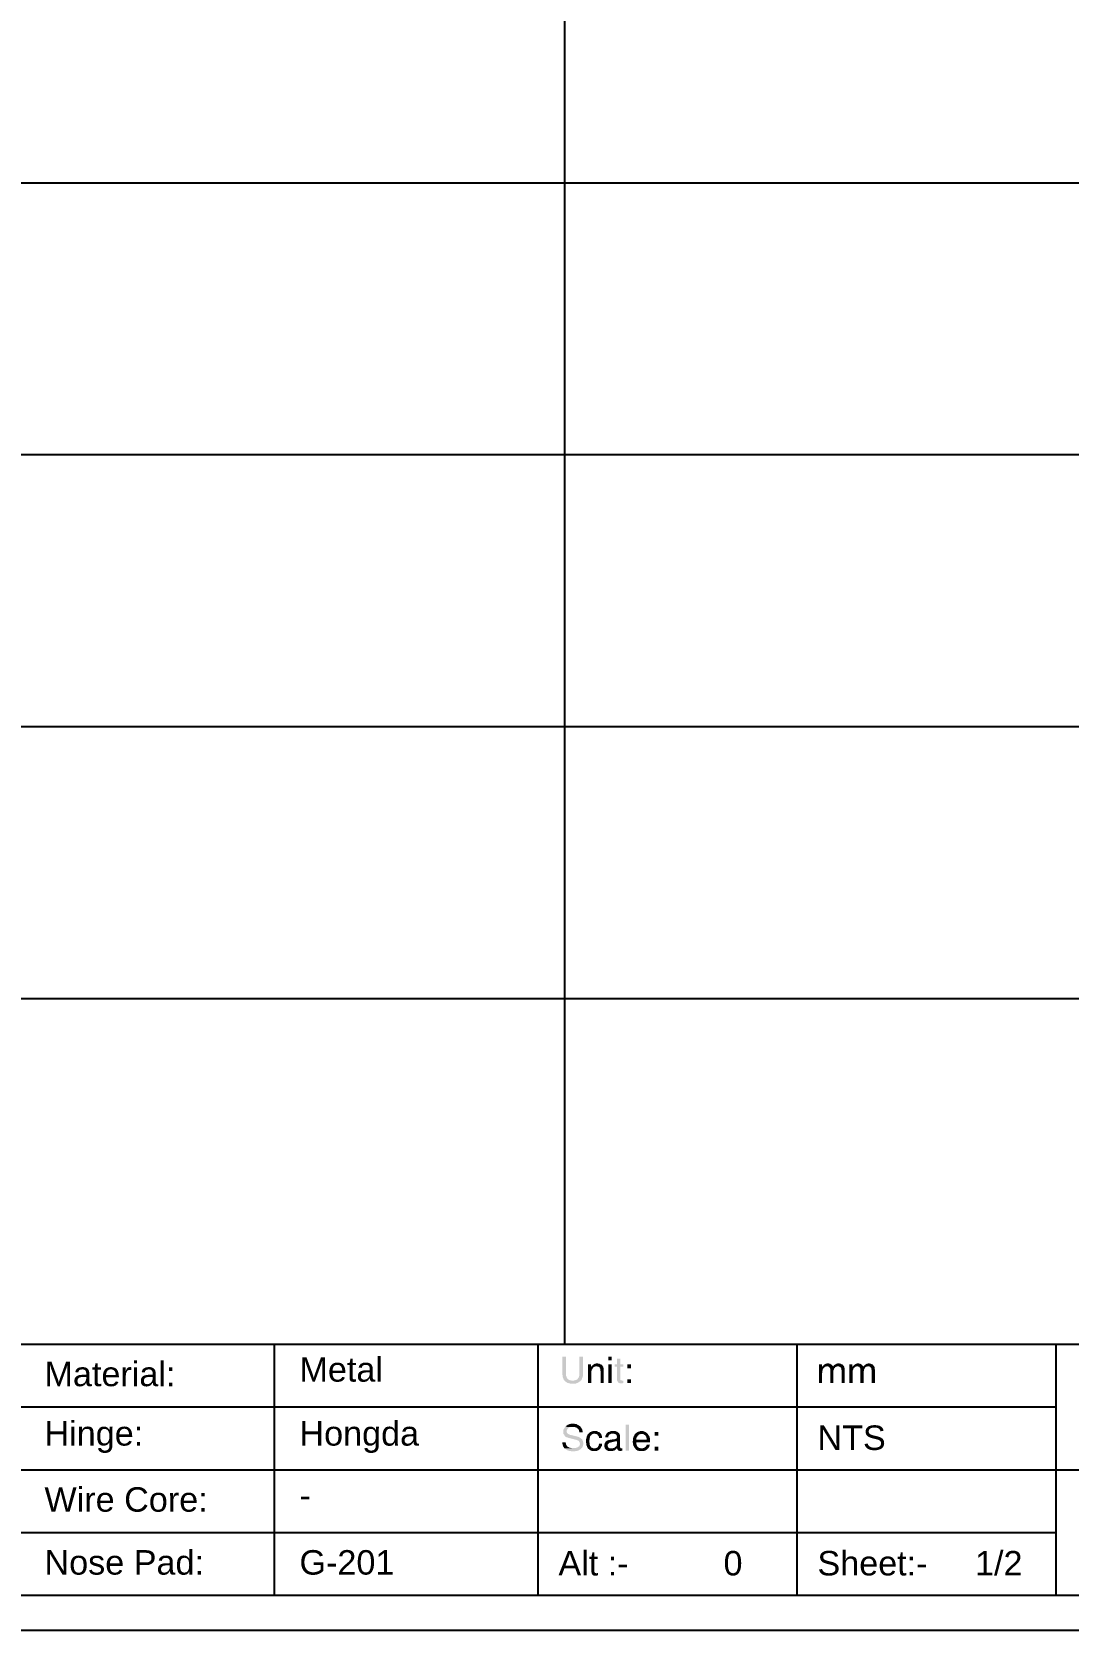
# Model space of a CAD drawing. Header units: inches. Extents: x 3613 to 8393, y -2205 to -794.
# Drawn here: x 4267 to 4394.1, y -1185.6 to -989.7 of the extents above; entities that cross this region are included whole.
import ezdxf

# ---------------------------------------------------------------- set-up
doc = ezdxf.new("R2010")
doc.units = ezdxf.units.IN
doc.header["$MEASUREMENT"] = 0
doc.styles.get("Standard").update_dxf_attribs({"font": 'arial.ttf'})

msp = doc.modelspace()

# ---------------------------------------------------------------- hatches: boundary and pattern name
at = {"transparency": 33554559}
for points in [[(4332.51, -1152.141), (4332.059, -1152.141), (4332.059, -1154.352), (4332.104, -1154.443), (4332.104, -1154.623), (4332.149, -1154.713), (4332.194, -1154.804), (4332.194, -1154.894), (4332.239, -1154.939), (4332.285, -1154.984), (4332.33, -1155.074), (4333.323, -1155.074), (4333.232, -1155.074), (4333.142, -1155.029), (4332.962, -1155.029), (4332.916, -1154.984), (4332.826, -1154.939), (4332.781, -1154.894), (4332.736, -1154.849), (4332.691, -1154.804), (4332.646, -1154.758), (4332.6, -1154.668), (4332.6, -1154.623), (4332.555, -1154.533), (4332.51, -1154.443), (4332.51, -1154.172)], [(4334.586, -1152.141), (4334.135, -1152.141), (4334.135, -1154.172), (4334.135, -1154.488), (4334.09, -1154.578), (4334.09, -1154.623), (4334.045, -1154.713), (4334, -1154.758), (4333.954, -1154.849), (4333.909, -1154.894), (4333.819, -1154.939), (4333.774, -1154.984), (4333.684, -1154.984), (4333.593, -1155.029), (4333.503, -1155.029), (4333.413, -1155.074), (4332.33, -1155.074), (4332.375, -1155.12), (4332.42, -1155.165), (4332.51, -1155.21), (4332.555, -1155.255), (4332.646, -1155.3), (4332.691, -1155.345), (4332.781, -1155.345), (4332.871, -1155.39), (4332.962, -1155.39), (4333.052, -1155.435), (4333.684, -1155.435), (4333.774, -1155.39), (4333.864, -1155.345), (4333.909, -1155.345), (4334, -1155.3), (4334.045, -1155.255), (4334.135, -1155.21), (4334.18, -1155.165), (4334.27, -1155.12), (4334.27, -1155.074), (4334.361, -1155.029), (4334.406, -1154.939), (4334.451, -1154.894), (4334.451, -1154.804), (4334.496, -1154.713), (4334.541, -1154.668), (4334.541, -1154.578), (4334.586, -1154.488), (4334.586, -1154.172)], [(4338.107, -1152.592), (4338.107, -1152.141), (4337.7, -1152.141), (4337.7, -1152.592)], [(4335.579, -1153.043), (4335.218, -1153.043), (4335.218, -1155.345), (4335.624, -1155.345), (4335.624, -1154.127), (4335.624, -1153.901), (4335.669, -1153.811), (4335.669, -1153.72), (4335.715, -1153.675), (4335.76, -1153.585), (4335.805, -1153.54), (4335.805, -1153.54), (4335.85, -1153.45), (4335.895, -1153.405), (4335.579, -1153.359)], [(4336.301, -1152.953), (4336.211, -1152.953), (4336.121, -1152.998), (4336.031, -1152.998), (4335.94, -1153.043), (4335.895, -1153.089), (4335.805, -1153.134), (4335.76, -1153.179), (4335.669, -1153.269), (4335.579, -1153.359), (4335.895, -1153.405), (4335.985, -1153.359), (4336.076, -1153.359), (4336.121, -1153.314), (4337.023, -1153.314), (4336.978, -1153.224), (4336.933, -1153.179), (4336.888, -1153.134), (4336.843, -1153.089), (4336.753, -1153.043), (4336.662, -1153.043), (4336.617, -1152.998), (4336.527, -1152.998), (4336.437, -1152.953)], [(4337.023, -1153.314), (4336.211, -1153.314), (4336.301, -1153.314), (4336.392, -1153.359), (4336.482, -1153.359), (4336.572, -1153.405), (4336.617, -1153.45), (4336.617, -1153.495), (4336.662, -1153.54), (4336.707, -1153.585), (4336.707, -1153.811), (4336.753, -1153.901), (4336.753, -1155.345), (4337.114, -1155.345), (4337.114, -1153.54), (4337.069, -1153.45), (4337.069, -1153.359)], [(4338.107, -1155.345), (4338.107, -1153.043), (4337.7, -1153.043), (4337.7, -1155.345)], [(4339.19, -1152.366), (4338.784, -1152.366), (4338.784, -1153.043), (4338.468, -1153.043), (4338.468, -1153.359), (4338.784, -1153.359), (4338.784, -1155.074), (4338.829, -1155.165), (4338.874, -1155.21), (4338.874, -1155.255), (4338.919, -1155.3), (4338.964, -1155.345), (4339.054, -1155.345), (4339.145, -1155.39), (4339.415, -1155.39), (4339.551, -1155.345), (4339.551, -1155.074), (4339.415, -1155.074), (4339.325, -1155.029), (4339.235, -1155.029), (4339.19, -1154.984), (4339.19, -1153.359), (4339.551, -1153.359), (4339.551, -1153.043), (4339.19, -1153.043)], [(4340.499, -1153.54), (4340.499, -1153.043), (4340.047, -1153.043), (4340.047, -1153.54)], [(4363.922, -1153.043), (4363.561, -1153.043), (4363.561, -1155.345), (4363.922, -1155.345), (4363.922, -1154.127), (4363.967, -1154.036), (4363.967, -1153.856), (4364.012, -1153.766), (4364.012, -1153.675), (4364.058, -1153.585), (4364.103, -1153.54), (4364.148, -1153.495), (4364.238, -1153.405), (4363.922, -1153.359)], [(4364.644, -1152.953), (4364.509, -1152.953), (4364.419, -1152.998), (4364.374, -1152.998), (4364.283, -1153.043), (4364.193, -1153.089), (4364.148, -1153.134), (4364.058, -1153.224), (4364.012, -1153.269), (4363.922, -1153.359), (4364.238, -1153.405), (4364.283, -1153.359), (4364.374, -1153.359), (4364.464, -1153.314), (4364.554, -1153.314), (4365.231, -1153.269), (4365.186, -1153.224), (4365.141, -1153.134), (4365.096, -1153.134), (4365.05, -1153.089), (4364.96, -1153.043), (4364.915, -1152.998), (4364.825, -1152.998), (4364.735, -1152.953)], [(4365.231, -1153.269), (4364.554, -1153.314), (4364.599, -1153.314), (4364.689, -1153.359), (4365.276, -1153.314)], [(4365.908, -1152.953), (4365.818, -1152.953), (4365.773, -1152.998), (4365.682, -1152.998), (4365.592, -1153.043), (4365.547, -1153.089), (4365.457, -1153.134), (4365.366, -1153.179), (4365.321, -1153.269), (4365.276, -1153.314), (4364.689, -1153.359), (4364.78, -1153.359), (4364.825, -1153.45), (4364.825, -1153.45), (4364.87, -1153.495), (4364.915, -1153.585), (4364.915, -1155.345), (4365.321, -1155.345), (4365.321, -1153.811), (4365.366, -1153.72), (4365.366, -1153.63), (4365.412, -1153.585), (4365.457, -1153.495), (4365.502, -1153.495), (4365.547, -1153.405), (4365.637, -1153.359), (4365.682, -1153.359), (4365.773, -1153.314), (4365.863, -1153.314), (4366.585, -1153.269), (4366.54, -1153.224), (4366.495, -1153.179), (4366.495, -1153.134), (4366.404, -1153.089), (4366.359, -1153.043), (4366.269, -1153.043), (4366.224, -1152.998), (4366.134, -1152.998), (4366.043, -1152.953)], [(4366.585, -1153.269), (4365.863, -1153.314), (4365.998, -1153.314), (4366.043, -1153.359), (4366.134, -1153.405), (4366.179, -1153.45), (4366.224, -1153.495), (4366.269, -1153.585), (4366.269, -1153.675), (4366.314, -1153.766), (4366.314, -1155.345), (4366.675, -1155.345), (4366.675, -1153.72), (4366.675, -1153.54), (4366.63, -1153.45), (4366.63, -1153.359)], [(4367.623, -1153.043), (4367.262, -1153.043), (4367.262, -1155.345), (4367.668, -1155.345), (4367.668, -1153.856), (4367.713, -1153.766), (4367.758, -1153.675), (4367.758, -1153.585), (4367.804, -1153.54), (4367.894, -1153.495), (4367.939, -1153.405), (4367.623, -1153.359)], [(4368.345, -1152.953), (4368.21, -1152.953), (4368.165, -1152.998), (4368.074, -1152.998), (4367.984, -1153.043), (4367.939, -1153.089), (4367.849, -1153.134), (4367.758, -1153.224), (4367.713, -1153.269), (4367.623, -1153.359), (4367.939, -1153.405), (4368.029, -1153.359), (4368.074, -1153.359), (4368.165, -1153.314), (4368.255, -1153.314), (4368.932, -1153.269), (4368.887, -1153.224), (4368.842, -1153.134), (4368.842, -1153.134), (4368.751, -1153.089), (4368.706, -1153.043), (4368.616, -1152.998), (4368.526, -1152.998), (4368.435, -1152.953)], [(4368.932, -1153.269), (4368.255, -1153.314), (4368.3, -1153.314), (4368.39, -1153.359), (4368.977, -1153.314)], [(4369.654, -1152.953), (4369.564, -1152.953), (4369.473, -1152.998), (4369.383, -1152.998), (4369.293, -1153.043), (4369.248, -1153.089), (4369.158, -1153.134), (4369.112, -1153.179), (4369.022, -1153.269), (4368.977, -1153.314), (4368.39, -1153.359), (4368.481, -1153.359), (4368.526, -1153.45), (4368.526, -1153.45), (4368.571, -1153.495), (4368.616, -1153.585), (4368.616, -1155.345), (4369.022, -1155.345), (4369.022, -1153.901), (4369.067, -1153.811), (4369.067, -1153.72), (4369.112, -1153.63), (4369.158, -1153.585), (4369.158, -1153.495), (4369.203, -1153.495), (4369.248, -1153.405), (4369.338, -1153.359), (4369.428, -1153.359), (4369.473, -1153.314), (4369.564, -1153.314), (4370.286, -1153.269), (4370.241, -1153.224), (4370.196, -1153.179), (4370.196, -1153.134), (4370.15, -1153.089), (4370.06, -1153.043), (4370.015, -1153.043), (4369.925, -1152.998), (4369.835, -1152.998), (4369.744, -1152.953)], [(4370.286, -1153.269), (4369.564, -1153.314), (4369.699, -1153.314), (4369.789, -1153.359), (4369.835, -1153.405), (4369.88, -1153.45), (4369.925, -1153.495), (4369.97, -1153.585), (4369.97, -1153.675), (4370.015, -1153.766), (4370.015, -1155.345), (4370.421, -1155.345), (4370.421, -1153.72), (4370.421, -1153.72), (4370.376, -1153.63), (4370.376, -1153.45), (4370.331, -1153.359)], [(4340.499, -1155.345), (4340.499, -1154.894), (4340.047, -1154.894), (4340.047, -1155.345)], [(4332.42, -1160.716), (4332.375, -1160.761), (4332.33, -1160.851), (4332.285, -1160.942), (4332.239, -1160.987), (4332.194, -1161.077), (4332.194, -1161.573), (4332.239, -1161.664), (4332.285, -1161.709), (4332.33, -1161.799), (4332.375, -1161.844), (4332.375, -1161.889), (4332.465, -1161.935), (4332.51, -1161.98), (4332.6, -1162.025), (4332.691, -1162.025), (4332.781, -1162.07), (4332.871, -1162.115), (4332.962, -1162.115), (4333.503, -1162.25), (4333.593, -1162.296), (4333.729, -1162.296), (4333.819, -1162.341), (4333.909, -1162.386), (4333.954, -1162.386), (4334.045, -1162.431), (4334.09, -1162.476), (4334.09, -1162.476), (4334.135, -1162.566), (4334.18, -1162.611), (4334.18, -1162.702), (4334.225, -1162.792), (4334.225, -1162.882), (4334.18, -1162.927), (4334.18, -1163.018), (4334.135, -1163.108), (4334.045, -1163.153), (4334, -1163.198), (4334, -1163.198), (4333.909, -1163.243), (4333.864, -1163.288), (4333.774, -1163.288), (4333.684, -1163.334), (4333.413, -1163.334), (4332.33, -1163.379), (4332.42, -1163.424), (4332.465, -1163.469), (4332.555, -1163.514), (4332.6, -1163.559), (4332.691, -1163.604), (4332.736, -1163.65), (4332.826, -1163.65), (4332.916, -1163.695), (4333.097, -1163.695), (4333.187, -1163.74), (4333.593, -1163.74), (4333.684, -1163.695), (4333.864, -1163.695), (4333.909, -1163.65), (4334, -1163.65), (4334.09, -1163.604), (4334.135, -1163.559), (4334.225, -1163.514), (4334.27, -1163.469), (4334.315, -1163.469), (4334.361, -1163.424), (4334.406, -1163.334), (4334.496, -1163.288), (4334.541, -1163.198), (4334.541, -1163.153), (4334.586, -1163.063), (4334.586, -1162.973), (4334.631, -1162.882), (4334.631, -1162.657), (4334.586, -1162.566), (4334.586, -1162.476), (4334.541, -1162.386), (4334.496, -1162.341), (4334.496, -1162.25), (4334.406, -1162.205), (4334.406, -1162.205), (4334.361, -1162.16), (4334.315, -1162.115), (4334.225, -1162.07), (4334.18, -1162.025), (4334.09, -1161.98), (4334, -1161.935), (4333.909, -1161.935), (4333.774, -1161.889), (4333.232, -1161.754), (4333.232, -1161.754), (4333.097, -1161.709), (4333.007, -1161.709), (4332.916, -1161.664), (4332.826, -1161.619), (4332.781, -1161.619), (4332.736, -1161.573), (4332.691, -1161.528), (4332.646, -1161.483), (4332.6, -1161.393), (4332.6, -1161.167), (4332.646, -1161.077), (4332.691, -1160.987), (4332.736, -1160.942), (4332.781, -1160.896), (4332.826, -1160.851), (4332.871, -1160.806), (4332.962, -1160.806), (4333.052, -1160.761), (4333.323, -1160.761)], [(4333.323, -1160.355), (4333.097, -1160.355), (4333.007, -1160.4), (4332.916, -1160.4), (4332.826, -1160.445), (4332.781, -1160.445), (4332.691, -1160.49), (4332.646, -1160.535), (4332.555, -1160.581), (4332.51, -1160.626), (4332.465, -1160.671), (4332.42, -1160.716), (4333.323, -1160.761), (4333.593, -1160.761), (4333.684, -1160.806), (4333.774, -1160.806), (4333.819, -1160.851), (4333.909, -1160.896), (4333.909, -1160.942), (4334, -1160.987), (4334.045, -1161.032), (4334.09, -1161.122), (4334.09, -1161.212), (4334.135, -1161.303), (4334.135, -1161.393), (4334.541, -1161.393), (4334.541, -1161.212), (4334.496, -1161.122), (4334.496, -1161.032), (4334.451, -1160.942), (4334.406, -1160.896), (4334.361, -1160.806), (4334.315, -1160.761), (4334.27, -1160.671), (4334.18, -1160.626), (4334.18, -1160.626), (4334.09, -1160.535), (4334.045, -1160.535), (4333.954, -1160.49), (4333.864, -1160.445), (4333.819, -1160.4), (4333.638, -1160.4), (4333.548, -1160.355), (4333.458, -1160.355)], [(4335.263, -1161.573), (4335.173, -1161.664), (4335.128, -1161.709), (4335.128, -1161.799), (4335.083, -1161.844), (4335.038, -1161.935), (4335.038, -1162.025), (4334.992, -1162.115), (4334.992, -1162.205), (4334.947, -1162.296), (4334.947, -1162.657), (4334.992, -1162.747), (4334.992, -1162.927), (4335.038, -1163.018), (4335.083, -1163.108), (4335.083, -1163.198), (4335.128, -1163.243), (4335.173, -1163.334), (4335.218, -1163.379), (4335.985, -1163.379), (4335.85, -1163.379), (4335.805, -1163.334), (4335.715, -1163.288), (4335.624, -1163.288), (4335.579, -1163.198), (4335.534, -1163.153), (4335.489, -1163.108), (4335.444, -1163.018), (4335.444, -1162.973), (4335.399, -1162.882), (4335.399, -1162.702), (4335.354, -1162.566), (4335.354, -1162.386), (4335.399, -1162.296), (4335.399, -1162.115), (4335.444, -1162.025), (4335.444, -1161.935), (4335.489, -1161.889), (4335.534, -1161.844), (4335.534, -1161.799), (4335.624, -1161.754), (4335.669, -1161.664), (4335.76, -1161.619), (4335.805, -1161.619), (4335.895, -1161.573), (4335.985, -1161.573)], [(4336.031, -1161.258), (4335.76, -1161.258), (4335.669, -1161.303), (4335.579, -1161.348), (4335.489, -1161.348), (4335.444, -1161.393), (4335.354, -1161.483), (4335.308, -1161.528), (4335.263, -1161.573), (4336.076, -1161.573), (4336.166, -1161.619), (4336.256, -1161.619), (4336.346, -1161.664), (4336.392, -1161.709), (4336.437, -1161.799), (4336.482, -1161.844), (4336.527, -1161.935), (4336.572, -1162.025), (4336.572, -1162.115), (4336.933, -1162.115), (4336.933, -1161.889), (4336.888, -1161.844), (4336.888, -1161.754), (4336.843, -1161.664), (4336.798, -1161.619), (4336.753, -1161.528), (4336.662, -1161.483), (4336.662, -1161.438), (4336.617, -1161.393), (4336.527, -1161.348), (4336.437, -1161.348), (4336.392, -1161.303), (4336.301, -1161.258), (4336.121, -1161.258)], [(4339.054, -1161.573), (4338.242, -1161.573), (4338.423, -1161.573), (4338.468, -1161.619), (4338.558, -1161.619), (4338.648, -1161.664), (4338.693, -1161.709), (4338.738, -1161.799), (4338.738, -1161.889), (4338.784, -1161.98), (4338.784, -1161.98), (4338.738, -1162.07), (4338.738, -1162.115), (4338.693, -1162.16), (4338.603, -1162.205), (4338.558, -1162.205), (4338.468, -1162.25), (4337.971, -1162.296), (4337.836, -1162.341), (4337.746, -1162.341), (4337.655, -1162.386), (4337.61, -1162.386), (4337.52, -1162.431), (4338.784, -1162.476), (4338.784, -1162.792), (4338.738, -1162.882), (4338.738, -1163.018), (4338.693, -1163.108), (4338.603, -1163.153), (4338.558, -1163.198), (4338.513, -1163.243), (4338.468, -1163.288), (4338.377, -1163.334), (4338.287, -1163.334), (4338.197, -1163.379), (4337.294, -1163.379), (4337.339, -1163.469), (4337.43, -1163.514), (4337.475, -1163.559), (4337.52, -1163.604), (4337.61, -1163.65), (4337.7, -1163.695), (4338.242, -1163.695), (4338.287, -1163.65), (4338.377, -1163.65), (4338.468, -1163.604), (4338.558, -1163.559), (4338.603, -1163.514), (4338.693, -1163.424), (4338.693, -1163.424), (4338.784, -1163.334), (4339.19, -1163.334), (4339.145, -1163.243), (4339.145, -1161.799), (4339.099, -1161.709), (4339.099, -1161.619)], [(4338.287, -1161.258), (4337.971, -1161.258), (4337.881, -1161.303), (4337.791, -1161.348), (4337.746, -1161.348), (4337.655, -1161.393), (4337.61, -1161.438), (4337.565, -1161.483), (4337.52, -1161.528), (4337.475, -1161.573), (4337.43, -1161.664), (4337.384, -1161.754), (4337.339, -1161.844), (4337.339, -1162.025), (4337.7, -1162.025), (4337.7, -1161.889), (4337.746, -1161.799), (4337.791, -1161.754), (4337.836, -1161.664), (4337.881, -1161.664), (4337.971, -1161.619), (4338.061, -1161.573), (4339.054, -1161.573), (4339.009, -1161.483), (4338.919, -1161.438), (4338.874, -1161.393), (4338.829, -1161.348), (4338.738, -1161.303), (4338.693, -1161.303), (4338.603, -1161.258), (4338.377, -1161.258)], [(4339.822, -1163.65), (4339.822, -1160.445), (4340.228, -1160.445), (4340.228, -1163.65)], [(4341.807, -1161.258), (4341.582, -1161.258), (4341.491, -1161.303), (4341.401, -1161.303), (4341.311, -1161.348), (4341.266, -1161.393), (4341.176, -1161.438), (4341.13, -1161.483), (4341.04, -1161.528), (4340.995, -1161.573), (4341.807, -1161.619), (4341.988, -1161.619), (4342.078, -1161.664), (4342.123, -1161.709), (4342.214, -1161.754), (4342.259, -1161.799), (4342.259, -1161.799), (4342.304, -1161.889), (4342.349, -1161.935), (4342.349, -1162.025), (4342.394, -1162.115), (4342.394, -1162.296), (4341.13, -1162.296), (4340.724, -1162.341), (4340.724, -1162.431), (4340.679, -1162.521), (4340.679, -1162.611), (4340.724, -1162.702), (4340.724, -1162.882), (4340.769, -1162.973), (4340.769, -1163.063), (4340.815, -1163.108), (4340.86, -1163.198), (4340.905, -1163.288), (4340.95, -1163.334), (4340.995, -1163.379), (4341.807, -1163.379), (4341.717, -1163.379), (4341.627, -1163.334), (4341.537, -1163.334), (4341.446, -1163.288), (4341.401, -1163.243), (4341.311, -1163.198), (4341.266, -1163.153), (4341.266, -1163.108), (4341.221, -1163.063), (4341.176, -1162.973), (4341.176, -1162.927), (4341.13, -1162.837), (4341.13, -1162.611), (4342.8, -1162.611), (4342.8, -1162.115), (4342.755, -1162.025), (4342.755, -1161.935), (4342.71, -1161.844), (4342.665, -1161.799), (4342.62, -1161.709), (4342.575, -1161.664), (4342.53, -1161.573), (4342.484, -1161.528), (4342.439, -1161.483), (4342.349, -1161.438), (4342.304, -1161.393), (4342.214, -1161.348), (4342.168, -1161.303), (4342.078, -1161.303), (4341.988, -1161.258), (4341.898, -1161.258)], [(4340.995, -1161.573), (4340.995, -1161.619), (4340.905, -1161.709), (4340.905, -1161.754), (4340.86, -1161.844), (4340.815, -1161.889), (4340.769, -1161.98), (4340.769, -1162.07), (4340.724, -1162.16), (4340.724, -1162.341), (4341.13, -1162.296), (4341.13, -1162.115), (4341.176, -1162.025), (4341.221, -1161.98), (4341.266, -1161.889), (4341.311, -1161.844), (4341.311, -1161.799), (4341.401, -1161.754), (4341.446, -1161.664), (4341.537, -1161.664), (4341.627, -1161.619), (4341.807, -1161.619)], [(4343.838, -1161.799), (4343.838, -1161.348), (4343.387, -1161.348), (4343.387, -1161.799)], [(4332.465, -1162.611), (4332.059, -1162.611), (4332.059, -1162.792), (4332.104, -1162.882), (4332.104, -1162.973), (4332.149, -1163.018), (4332.149, -1163.108), (4332.194, -1163.198), (4332.239, -1163.243), (4332.285, -1163.334), (4332.33, -1163.379), (4333.413, -1163.334), (4333.097, -1163.334), (4333.007, -1163.288), (4332.916, -1163.288), (4332.871, -1163.243), (4332.781, -1163.198), (4332.736, -1163.153), (4332.691, -1163.153), (4332.646, -1163.108), (4332.6, -1163.018), (4332.555, -1162.973), (4332.51, -1162.882), (4332.51, -1162.792), (4332.465, -1162.702)], [(4336.933, -1162.792), (4336.572, -1162.792), (4336.572, -1162.837), (4336.527, -1162.927), (4336.527, -1163.018), (4336.482, -1163.108), (4336.437, -1163.153), (4336.392, -1163.243), (4336.301, -1163.288), (4336.256, -1163.334), (4336.166, -1163.334), (4336.076, -1163.379), (4335.218, -1163.379), (4335.263, -1163.424), (4335.354, -1163.469), (4335.399, -1163.559), (4335.489, -1163.604), (4335.534, -1163.604), (4335.624, -1163.65), (4335.715, -1163.695), (4336.256, -1163.695), (4336.346, -1163.65), (4336.437, -1163.604), (4336.527, -1163.559), (4336.572, -1163.514), (4336.617, -1163.469), (4336.662, -1163.424), (4336.707, -1163.379), (4336.753, -1163.334), (4336.798, -1163.243), (4336.843, -1163.153), (4336.888, -1163.108), (4336.933, -1163.018), (4336.933, -1162.927)], [(4337.52, -1162.431), (4337.475, -1162.476), (4337.384, -1162.521), (4337.384, -1162.566), (4337.339, -1162.611), (4337.294, -1162.702), (4337.249, -1162.747), (4337.249, -1162.837), (4337.204, -1162.927), (4337.204, -1163.153), (4337.249, -1163.243), (4337.249, -1163.334), (4337.294, -1163.379), (4338.016, -1163.379), (4337.881, -1163.379), (4337.791, -1163.334), (4337.746, -1163.288), (4337.7, -1163.243), (4337.655, -1163.153), (4337.61, -1163.063), (4337.61, -1162.927), (4337.655, -1162.837), (4337.7, -1162.792), (4337.746, -1162.747), (4337.791, -1162.702), (4337.881, -1162.657), (4337.971, -1162.657), (4338.061, -1162.611), (4338.152, -1162.611), (4338.513, -1162.521), (4338.693, -1162.521), (4338.784, -1162.476)], [(4339.19, -1163.334), (4338.784, -1163.334), (4338.784, -1163.424), (4339.28, -1163.379), (4339.28, -1163.379)], [(4339.415, -1163.379), (4339.28, -1163.379), (4338.784, -1163.424), (4338.829, -1163.514), (4338.874, -1163.559), (4338.874, -1163.559), (4338.919, -1163.65), (4339.009, -1163.65), (4339.099, -1163.695), (4339.28, -1163.695), (4339.325, -1163.65), (4339.415, -1163.65)], [(4342.8, -1162.927), (4342.394, -1162.927), (4342.394, -1162.973), (4342.349, -1163.063), (4342.304, -1163.108), (4342.259, -1163.198), (4342.168, -1163.243), (4342.123, -1163.288), (4342.033, -1163.334), (4341.988, -1163.334), (4341.898, -1163.379), (4340.995, -1163.379), (4341.04, -1163.469), (4341.085, -1163.514), (4341.176, -1163.559), (4341.221, -1163.604), (4341.311, -1163.65), (4341.401, -1163.65), (4341.491, -1163.695), (4342.078, -1163.695), (4342.123, -1163.65), (4342.214, -1163.65), (4342.304, -1163.604), (4342.349, -1163.559), (4342.439, -1163.514), (4342.484, -1163.469), (4342.53, -1163.379), (4342.62, -1163.334), (4342.665, -1163.243), (4342.71, -1163.198), (4342.71, -1163.108), (4342.755, -1163.018)], [(4343.838, -1163.65), (4343.838, -1163.153), (4343.387, -1163.153), (4343.387, -1163.65)]]:
    msp.add_hatch(color=256, dxfattribs=at).paths.add_polyline_path(points)

# ---------------------------------------------------------------- linework, layer by layer
for p, q in [((4332.334, -894.646), (4332.334, -1150.606)), ((4096.451, -1008.164), (4492.889, -1008.164)), ((4096.451, -1041.506), (4492.889, -1041.506)), ((4096.451, -1074.848), (4492.889, -1074.848)), ((4096.451, -1108.189), (4492.889, -1108.189)), ((4083.633, -1181.386), (4492.889, -1181.386))]:
    msp.add_line(p, q)
msp.add_lwpolyline([(4496.927, -1185.646), (4496.927, -888.646), (4076.927, -888.646), (4076.927, -1185.646)], close=True)
for points in [[(4096.451, -1150.606), (4492.889, -1150.606)], [(4296.72, -1150.606), (4296.72, -1181.386)], [(4329.035, -1150.606), (4329.035, -1181.386)], [(4360.808, -1150.606), (4360.808, -1181.386)], [(4392.581, -1150.606), (4392.581, -1181.386)], [(4096.451, -1158.279), (4392.581, -1158.279)], [(4096.451, -1165.996), (4445.521, -1165.996)], [(4096.451, -1173.669), (4392.581, -1173.669)]]:
    msp.add_lwpolyline(points)

# ---------------------------------------------------------------- texts
at = {"width": 34.34827, "attachment_point": 5}
for s, insert, char_height in [('\\pxql;Metal ', (4316.985, -1153.709), 2.99966), ('\\pxql;Material:', (4285.708, -1154.264), 2.99966), ('\\pxql;Hinge:', (4285.708, -1161.981), 2.99966), ('\\pxql;Hongda', (4316.985, -1161.981), 2.99966), ('\\pxql;NTS', (4380.525, -1162.081), 2.9997), ('\\pxql; Wire Core:', (4284.541, -1169.654), 2.99966), ('\\pxql;-', (4316.985, -1169.099), 2.9997), ('\\pxql;Nose Pad:', (4285.708, -1177.371), 2.99966), ('\\pxql;Alt :-          0', (4348.752, -1177.471), 2.99966), ('\\pxql;Sheet:-     1/2', (4380.525, -1177.471), 2.99966), ('\\pxql;G-201', (4316.985, -1177.371), 2.99966)]:
    msp.add_mtext(s, dxfattribs=dict(at, insert=insert, char_height=char_height))

doc.saveas('drawing.dxf')
